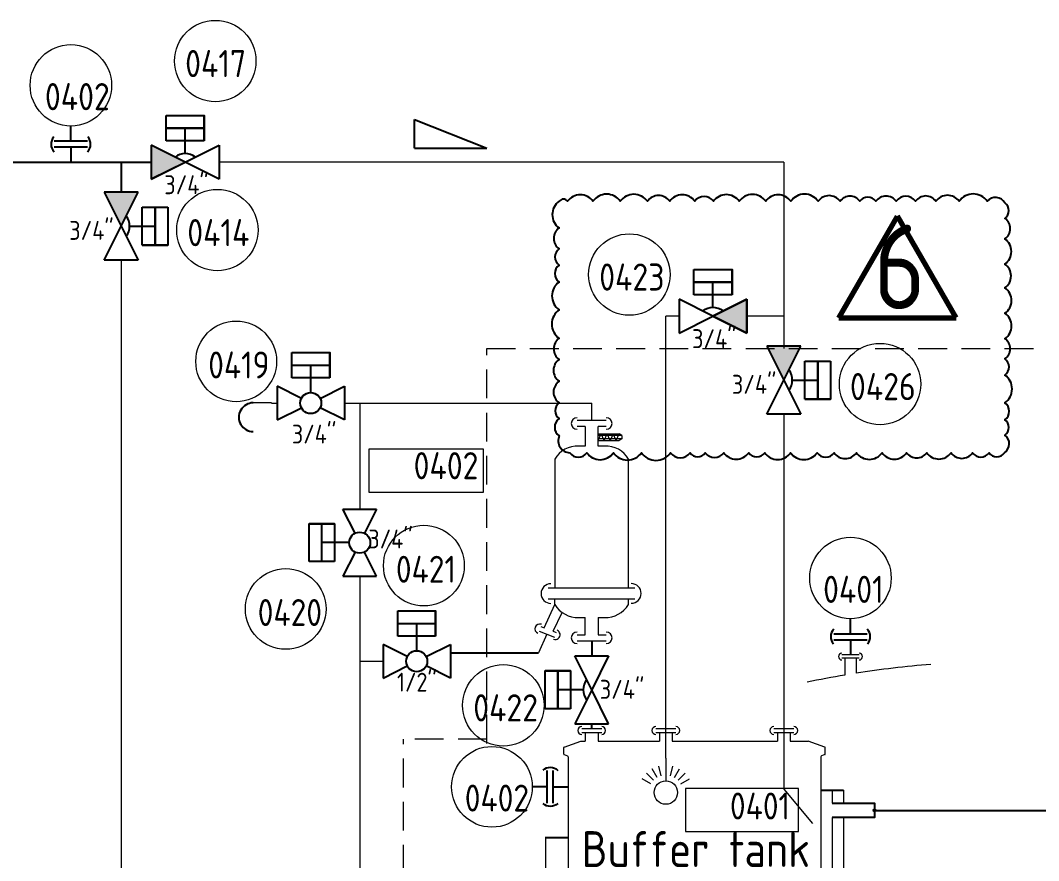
# Model space of a CAD drawing. Header units: millimetres. Extents: x -68339142 to 208, y -167 to 82456658.
# Drawn here: x -68325893.5 to -68325443.9, y 82449228.7 to 82449599.8 of the extents above; entities that cross this region are included whole.
import ezdxf

# ---------------------------------------------------------------- set-up
doc = ezdxf.new("R2010")
doc.units = ezdxf.units.MM
doc.header["$MEASUREMENT"] = 0
doc.linetypes.add('HIDDEN', pattern=[9.525, 6.35, -3.175])
doc.layers.add('Langurage', color=7, linetype='Continuous', lineweight=0)
doc.layers.add('Modle', color=161, linetype='Continuous', lineweight=70)
for name, color, linetype in [('WFI', 100, 'Continuous'), ('冷冻水出', 52, 'Continuous'), ('排管', 10, 'Continuous'), ('药液', 210, 'Continuous')]:
    doc.layers.add(name, color=color, linetype=linetype)
doc.styles.get("Standard").update_dxf_attribs({"font": 'gbenor.shx', "bigfont": 'gbcbig.shx'})

# ---------------------------------------------------------------- blocks, each defined once
blk = doc.blocks.new('*U368')
at = {"color": 0}
for p, q in [((-6.33, 7.03), (-6.33, 15.47)), ((-6.33, 15.47), (6.33, 15.47)), ((6.33, 11.25), (-6.33, 11.25)), ((-6.33, 11.25), (6.33, 11.25)), ((0, 2.81), (0, 11.25)), ((6.33, 7.03), (-6.33, 7.03)), ((0, 0), (-11.25, 5.62)), ((-11.25, 5.62), (-11.25, -5.62)), ((0, 0), (11.25, 5.62)), ((11.25, 5.62), (11.25, -5.62)), ((-11.25, -5.62), (0, 0)), ((11.25, -5.62), (0, 0))]:
    blk.add_line(p, q, dxfattribs=at)
blk.add_lwpolyline([(6.33, 7.03), (6.33, 7.03), (6.33, 15.47), (6.33, 15.47)], close=True, dxfattribs=at)
at = {"color": 1, "linetype": 'ByBlock', "lineweight": 9}
blk.add_circle((9.99, 33.53), 13.5, dxfattribs=at)
at = {"color": 0}
blk.add_arc((0, -2.81), 5.62, 53.1301, 126.8699, dxfattribs=at)
at = {"color": 1, "linetype": 'ByBlock', "lineweight": 9}
for tag, p, height, flags in [('YQJ_CODE', (2.28, 36.2), 9, 2), ('YQJ_ITEMID', (12.3, -9.27), 5, 1), ('YQJ_CLASS_NAME', (12.34, -15.05), 5, 1), ('品牌', (13.52, -20.57), 5, 1), ('供电电源', (13.41, -26.42), 5, 1), ('控制方式', (13.73, -33.14), 5, 1), ('输出信号类型1', (14.15, -39.41), 5, 1), ('输出信号类型2', (13.98, -46.43), 5, 1)]:
    blk.add_attdef(tag, p, '', height=height, dxfattribs=dict(at, flags=flags))
for tag, p, height in [('YQJ_NO', (0, 28.19), 9), ('尺寸', (-6.94, -10.66), 6.3)]:
    blk.add_attdef(tag, p, '', height=height, dxfattribs=at)
blk = doc.blocks.new('*U42')
h = blk.add_hatch(color=256)
h.dxf.hatch_style = 1
h.paths.add_polyline_path([(-11.24, 5.65), (-11.26, -5.6), (0, 0)])
at = {"color": 0}
for p, q in [((-11.24, 5.65), (-11.26, -5.6)), ((0, 0), (-11.24, 5.65)), ((-11.26, -5.6), (0, 0))]:
    blk.add_line(p, q, dxfattribs=at)
blk = doc.blocks.new('*U367')
at = {"color": 0}
for p, q in [((5.62, 11.25), (-5.63, 11.25)), ((-5.63, 11.25), (0, 0)), ((0, 0), (5.62, 11.25)), ((7.03, -6.33), (7.03, 6.33)), ((7.03, 6.33), (15.47, 6.33)), ((11.25, -6.33), (11.25, 6.33)), ((11.25, 6.33), (11.25, -6.33)), ((15.47, 6.33), (15.47, -6.33)), ((-5.63, -11.25), (0, 0)), ((0, 0), (5.62, -11.25)), ((2.81, 0), (11.25, 0)), ((5.62, -11.25), (-5.63, -11.25))]:
    blk.add_line(p, q, dxfattribs=at)
blk.add_lwpolyline([(7.03, -6.33), (7.03, -6.33), (15.47, -6.33), (15.47, -6.33)], close=True, dxfattribs=at)
at = {"color": 1, "linetype": 'ByBlock', "lineweight": 9}
blk.add_circle((31.94, -1.31), 13.5, dxfattribs=at)
at = {"color": 0}
blk.add_arc((-2.81, 0), 5.62, 323.1301, 36.8699, dxfattribs=at)
at = {"color": 1, "linetype": 'ByBlock', "lineweight": 9}
for tag, p, height, flags in [('YQJ_CODE', (24.23, 1.36), 9, 2), ('YQJ_ITEMID', (12.3, -9.27), 5, 1), ('YQJ_CLASS_NAME', (12.34, -15.05), 5, 1), ('品牌', (13.52, -20.57), 5, 1), ('供电电源', (13.41, -26.42), 5, 1), ('控制方式', (13.73, -33.14), 5, 1), ('输出信号类型1', (14.15, -39.41), 5, 1), ('输出信号类型2', (13.98, -46.43), 5, 1)]:
    blk.add_attdef(tag, p, '', height=height, dxfattribs=dict(at, flags=flags))
for tag, p, height in [('尺寸', (-17.21, -4.56), 6.3), ('YQJ_NO', (21.95, -6.65), 9)]:
    blk.add_attdef(tag, p, '', height=height, dxfattribs=at)
blk = doc.blocks.new('*U43')
h = blk.add_hatch(color=256)
h.dxf.hatch_style = 1
h.paths.add_polyline_path([(5.625, 11.25), (-5.625, 11.25), (0, 0)])
at = {"color": 0}
for p, q in [((5.625, 11.25), (-5.625, 11.25)), ((-5.625, 11.25), (0, 0)), ((0, 0), (5.625, 11.25))]:
    blk.add_line(p, q, dxfattribs=at)
blk = doc.blocks.new('*U40')
at = {"color": 0}
for p, q in [((0, 6.99), (0, 12)), ((5.49, 6.99), (-5.49, 6.99)), ((5.49, 5.01), (-5.49, 5.01)), ((0, 5.01), (0, 0))]:
    blk.add_line(p, q, dxfattribs=at)
for centre, start, end in [((-3.1, 5.97), 136.4792, 225.7809), ((3.1, 5.97), 314.2191, 43.5208)]:
    blk.add_arc(centre, 3.47, start, end, dxfattribs=at)
blk = doc.blocks.new('*U68')
at = {"color": 1, "linetype": 'ByBlock', "lineweight": 9}
blk.add_circle((0, 13.5), 13.5, dxfattribs=at)
at = {"color": 1, "linetype": 'ByBlock', "lineweight": 13, "flags": 2}
blk.add_attdef('YQJ_CODE', (-5.23, 13.23), '', height=9, dxfattribs=at)
at = {"color": 1, "linetype": 'ByBlock', "lineweight": 13}
blk.add_attdef('YQJ_NO', (-8.61, 5.24), '', height=9, dxfattribs=at)
at = {"color": 1, "linetype": 'ByBlock', "lineweight": 9, "flags": 1}
for tag, p in [('YQJ_ITEMID', (25, 7.98)), ('YQJ_CLASS_NAME', (25.01, 3.68)), ('品牌', (25.43, -0.69)), ('供电电源', (25.52, -5.23)), ('控制方式', (25.66, -9.99)), ('量程上限', (25.39, -14.93)), ('量程下限', (25.26, -19.97)), ('输入信号类型1', (25.21, -25.29)), ('输入信号类型2', (25.03, -30.48))]:
    blk.add_attdef(tag, p, '', height=5, dxfattribs=at)
at = {"color": 1, "linetype": 'ByBlock', "lineweight": 9}
blk.add_attdef('尺寸', (-11.61, -20.93), '', height=6.3, dxfattribs=at)
blk = doc.blocks.new('*U371')
at = {"color": 0}
for p, q in [((-6.33, 8.44), (-6.33, 16.87)), ((-6.33, 16.87), (6.33, 16.87)), ((-6.33, 12.66), (6.33, 12.66)), ((0, 3.52), (0, 12.66)), ((6.33, 8.44), (-6.33, 8.44)), ((-3.14, 1.57), (-11.25, 5.62)), ((-11.25, 5.62), (-11.25, -5.63)), ((3.14, 1.57), (11.25, 5.62)), ((11.25, 5.62), (11.25, -5.63)), ((-11.25, -5.63), (-3.14, -1.57)), ((11.25, -5.63), (3.14, -1.57))]:
    blk.add_line(p, q, dxfattribs=at)
blk.add_lwpolyline([(6.33, 8.44), (6.33, 8.44), (6.33, 16.87), (6.33, 16.87)], close=True, dxfattribs=at)
at = {"color": 1, "linetype": 'ByBlock', "lineweight": 9}
blk.add_circle((-24.94, 13.95), 13.5, dxfattribs=at)
at = {"color": 0}
blk.add_circle((0, 0), 3.52, dxfattribs=at)
at = {"color": 1, "linetype": 'ByBlock', "lineweight": 9}
for tag, p, height, flags in [('YQJ_CODE', (-31.93, 16.36), 9, 2), ('YQJ_ITEMID', (12.3, -9.27), 5, 1), ('YQJ_CLASS_NAME', (12.34, -15.05), 5, 1), ('品牌', (13.52, -20.57), 5, 1), ('供电电源', (13.41, -26.42), 5, 1), ('控制方式', (13.73, -33.14), 5, 1), ('输出信号类型1', (14.15, -39.41), 5, 1), ('输出信号类型2', (13.98, -46.43), 5, 1)]:
    blk.add_attdef(tag, p, '', height=height, dxfattribs=dict(at, flags=flags))
for tag, p, height in [('YQJ_NO', (-34.3, 8.25), 9), ('尺寸', (-6.3, -13.54), 6.3)]:
    blk.add_attdef(tag, p, '', height=height, dxfattribs=at)
blk = doc.blocks.new('*U361')
at = {"color": 0}
for p, q in [((-5.63, 11.25), (5.62, 11.25)), ((-1.57, 3.14), (-5.63, 11.25)), ((5.62, 11.25), (1.57, 3.14)), ((-16.88, -6.33), (-16.88, 6.33)), ((-12.66, -6.33), (-12.66, 6.33)), ((-8.44, 6.33), (-8.44, -6.33)), ((-3.52, 0), (-12.66, 0)), ((-1.57, -3.14), (-5.63, -11.25)), ((5.62, -11.25), (1.57, -3.14)), ((-8.44, -6.33), (-16.88, -6.33)), ((-5.63, -11.25), (5.62, -11.25))]:
    blk.add_line(p, q, dxfattribs=at)
blk.add_lwpolyline([(-8.44, 6.33), (-8.44, 6.33), (-16.88, 6.33), (-16.88, 6.33)], close=True, dxfattribs=at)
blk.add_circle((0, 0), 3.52, dxfattribs=at)
at = {"color": 1, "linetype": 'ByBlock', "lineweight": 9}
blk.add_circle((-24.76, -22.17), 13.5, dxfattribs=at)
for tag, p, height in [('尺寸', (2.88, -1.92), 6.3), ('YQJ_NO', (-34.13, -27.87), 9)]:
    blk.add_attdef(tag, p, '', height=height, dxfattribs=at)
for tag, p, height, flags in [('YQJ_ITEMID', (12.3, -9.27), 5, 1), ('YQJ_CLASS_NAME', (12.34, -15.05), 5, 1), ('YQJ_CODE', (-31.76, -19.76), 9, 2), ('品牌', (13.52, -20.57), 5, 1), ('供电电源', (13.41, -26.42), 5, 1), ('控制方式', (13.73, -33.14), 5, 1), ('输出信号类型1', (14.15, -39.41), 5, 1), ('输出信号类型2', (13.98, -46.43), 5, 1)]:
    blk.add_attdef(tag, p, '', height=height, dxfattribs=dict(at, flags=flags))
blk = doc.blocks.new('*U362')
at = {"color": 0}
for p, q in [((-6.33, 8.44), (-6.33, 16.87)), ((-6.33, 16.87), (6.33, 16.87)), ((-6.33, 12.66), (6.33, 12.66)), ((0, 3.52), (0, 12.66)), ((6.33, 8.44), (-6.33, 8.44)), ((-3.14, 1.57), (-11.25, 5.62)), ((-11.25, 5.62), (-11.25, -5.63)), ((3.14, 1.57), (11.25, 5.62)), ((11.25, 5.62), (11.25, -5.63)), ((-11.25, -5.63), (-3.14, -1.57)), ((11.25, -5.63), (3.14, -1.57))]:
    blk.add_line(p, q, dxfattribs=at)
blk.add_lwpolyline([(6.33, 8.44), (6.33, 8.44), (6.33, 16.87), (6.33, 16.87)], close=True, dxfattribs=at)
at = {"color": 1, "linetype": 'ByBlock', "lineweight": 9}
blk.add_circle((2.39, 31.98), 13.5, dxfattribs=at)
at = {"color": 0}
blk.add_circle((0, 0), 3.52, dxfattribs=at)
at = {"color": 1, "linetype": 'ByBlock', "lineweight": 9}
for tag, p, height, flags in [('YQJ_CODE', (-4.61, 34.38), 9, 2), ('YQJ_ITEMID', (12.3, -9.27), 5, 1), ('YQJ_CLASS_NAME', (12.34, -15.05), 5, 1), ('品牌', (13.52, -20.57), 5, 1), ('供电电源', (13.41, -26.42), 5, 1), ('控制方式', (13.73, -33.14), 5, 1), ('输出信号类型1', (14.15, -39.41), 5, 1), ('输出信号类型2', (13.98, -46.43), 5, 1)]:
    blk.add_attdef(tag, p, '', height=height, dxfattribs=dict(at, flags=flags))
for tag, p, height in [('YQJ_NO', (-6.98, 26.27), 9), ('尺寸', (-6.62, -10.15), 6.3)]:
    blk.add_attdef(tag, p, '', height=height, dxfattribs=at)
blk = doc.blocks.new('*U360')
at = {"color": 7, "linetype": 'ByBlock', "lineweight": 9}
for p, q in [((0, 0), (0, -7.61)), ((-1.51, -5.9), (-2.37, -2.67)), ((1.51, -5.9), (2.37, -2.67)), ((-4.13, -7.41), (-6.49, -5.05)), ((-2.92, -6.48), (-4.59, -3.59)), ((2.92, -6.48), (4.59, -3.59)), ((4.13, -7.41), (6.49, -5.05)), ((-5.05, -8.62), (-7.95, -6.95)), ((5.05, -8.62), (7.95, -6.95))]:
    blk.add_line(p, q, dxfattribs=at)
at = {"color": 1, "linetype": 'ByBlock', "lineweight": 9}
blk.add_lwpolyline([(6.57, -24.56), (44.37, -24.56), (44.37, -10.16), (6.57, -10.16)], close=True, dxfattribs=at)
at = {"color": 7, "linetype": 'ByBlock', "lineweight": 9}
blk.add_circle((0, -11.53), 3.92, dxfattribs=at)
at = {"color": 1, "linetype": 'ByBlock', "lineweight": 9}
for tag, p, height, flags in [('YQJ_ITEMID', (12.02, -13.78), 5, 1), ('YQJ_CODE', (8.98, -20.35), 9, 2), ('YQJ_CLASS_NAME', (12.43, -19.2), 5, 1)]:
    blk.add_attdef(tag, p, '', height=height, dxfattribs=dict(at, flags=flags))
blk.add_attdef('YQJ_NO', (21.43, -20.55), '', height=9, dxfattribs=at)
blk = doc.blocks.new('液位计')
at = {"color": 1, "linetype": 'ByBlock', "lineweight": 9}
blk.add_circle((13.5, 0), 13.5, dxfattribs=at)
at = {"color": 1, "linetype": 'ByBlock', "lineweight": 9, "flags": 1}
for tag, p in [('YQJ_ITEMID', (24.92, 7.98)), ('YQJ_CLASS_NAME', (24.93, 3.68)), ('品牌', (25.35, -0.69)), ('供电电源', (25.44, -5.23)), ('控制方式', (25.57, -9.99)), ('量程上限', (25.3, -14.93)), ('量程下限', (25.17, -19.97)), ('输入信号类型1', (25.12, -25.29)), ('输入信号类型2', (24.95, -30.48))]:
    blk.add_attdef(tag, p, '', height=5, dxfattribs=at)
at = {"color": 1, "linetype": 'ByBlock', "lineweight": 13, "flags": 2}
blk.add_attdef('YQJ_CODE', (7.04, 0.6), '', height=9, dxfattribs=at)
at = {"color": 1, "linetype": 'ByBlock', "lineweight": 13}
blk.add_attdef('YQJ_NO', (4.42, -8.26), '', height=9, dxfattribs=at)
at = {"color": 1, "linetype": 'ByBlock', "lineweight": 9}
blk.add_attdef('尺寸', (-11.61, -20.93), '', height=6.3, dxfattribs=at)
blk = doc.blocks.new('*U461')
at = {"color": 0}
for p, q in [((0, 0), (-5.63, 11.25)), ((-5.63, 11.25), (5.62, 11.25)), ((5.62, 11.25), (0, 0)), ((-15.47, -6.33), (-15.47, 6.33)), ((-11.25, 6.33), (-11.25, -6.33)), ((-11.25, -6.33), (-11.25, 6.33)), ((-7.03, 6.33), (-7.03, -6.33)), ((0, 0), (-5.63, -11.25)), ((5.62, -11.25), (0, 0)), ((-2.81, 0), (-11.25, 0)), ((-7.03, -6.33), (-15.47, -6.33)), ((-5.63, -11.25), (5.62, -11.25))]:
    blk.add_line(p, q, dxfattribs=at)
blk.add_lwpolyline([(-7.03, 6.33), (-7.03, 6.33), (-15.47, 6.33), (-15.47, 6.33)], close=True, dxfattribs=at)
at = {"color": 1, "linetype": 'ByBlock', "lineweight": 9}
blk.add_circle((-29.3, -5.15), 13.5, dxfattribs=at)
at = {"color": 0}
blk.add_arc((2.81, 0), 5.63, 143.1301, 216.8699, dxfattribs=at)
at = {"color": 1, "linetype": 'ByBlock', "lineweight": 9}
for tag, p, height, flags in [('YQJ_CODE', (-37.01, -2.47), 9, 2), ('YQJ_ITEMID', (12.3, -9.27), 5, 1), ('YQJ_CLASS_NAME', (12.34, -15.05), 5, 1), ('品牌', (13.52, -20.57), 5, 1), ('供电电源', (13.41, -26.42), 5, 1), ('控制方式', (13.73, -33.14), 5, 1), ('输出信号类型1', (14.15, -39.41), 5, 1), ('输出信号类型2', (13.98, -46.43), 5, 1)]:
    blk.add_attdef(tag, p, '', height=height, dxfattribs=dict(at, flags=flags))
for tag, p, height in [('尺寸', (2.69, -3.01), 6.3), ('YQJ_NO', (-39.29, -10.48), 9)]:
    blk.add_attdef(tag, p, '', height=height, dxfattribs=at)
blk = doc.blocks.new('*U389')
at = {"color": 7, "lineweight": 9}
for p, q in [((4.89, -0.09), (-4.82, -0.09)), ((-2.11, -2.04), (-4.82, -2.04)), ((-2.11, -2.04), (-2.11, -8.59)), ((2.18, -8.59), (2.18, -2.04)), ((4.89, -2.04), (2.18, -2.04)), ((2.18, -4.47), (9.15, -4.47)), ((2.18, -6.65), (3.18, -4.47)), ((10.03, -5.01), (2.18, -5.01)), ((10.03, -6.1), (2.18, -6.1)), ((2.18, -6.65), (9.15, -6.65)), ((4.17, -6.65), (3.18, -4.47)), ((4.17, -6.65), (5.17, -4.47)), ((6.16, -6.65), (5.17, -4.47)), ((7.16, -4.47), (6.16, -6.65)), ((8.15, -6.65), (7.16, -4.47)), ((8.15, -6.65), (9.15, -4.47)), ((10.03, -5.01), (9.15, -4.47)), ((10.03, -6.1), (9.15, -6.65)), ((10.03, -5.01), (10.03, -6.1)), ((-2.11, -8.59), (-4.25, -8.59)), ((4.32, -8.59), (2.18, -8.59)), ((-12.18, -12.88), (-12.18, -55.66)), ((12.25, -55.66), (12.25, -12.88)), ((14.4, -55.66), (-14.35, -55.66)), ((-14.34, -59.22), (14.4, -59.22)), ((-12.18, -61.11), (-12.18, -59.22)), ((12.26, -61.11), (12.26, -59.22)), ((-15.7, -68.85), (-12.18, -61.11)), ((-12.74, -69.99), (-9.76, -63.77)), ((-4.25, -65.4), (-2.1, -65.4)), ((-2.1, -71.18), (-2.1, -65.4)), ((2.18, -65.4), (2.18, -71.18)), ((2.18, -65.4), (4.33, -65.4)), ((-17.43, -69.92), (-12.32, -71.89)), ((-16.82, -68.42), (-15.7, -68.85)), ((-12.74, -69.99), (-11.72, -70.39)), ((-4.82, -71.18), (-2.1, -71.18)), ((-4.82, -73.12), (4.9, -73.12)), ((2.18, -71.18), (4.9, -71.18))]:
    blk.add_line(p, q, dxfattribs=at)
at = {"color": 1, "linetype": 'ByBlock', "lineweight": 9}
blk.add_lwpolyline([(-35.91, -23.91), (-73.71, -23.91), (-73.71, -9.51), (-35.91, -9.51)], close=True, dxfattribs=at)
at = {"color": 7, "lineweight": 9}
for centre, radius, start, end in [((-4.82, -1.06), 1.9, 90, 270), ((4.89, -1.06), 1.9, 270, 90), ((-4.67, -17.3), 8.72, 87.2625, 149.5248), ((4.74, -17.3), 8.72, 30.475, 92.7375), ((-13.5, -57.49), 3.26, 90, 270), ((13.18, -57.45), 3.26, 270, 90), ((-4.66, -56.69), 8.72, 210.475, 272.7375), ((4.72, -56.69), 8.72, 267.2625, 329.525), ((-17.21, -69.17), 1.59, 68.9431, 248.9431), ((-12.03, -71.14), 1.59, 248.9431, 68.9431), ((-4.82, -72.15), 1.9, 90, 270), ((4.9, -72.15), 1.9, 270, 90)]:
    blk.add_arc(centre, radius, start, end, dxfattribs=at)
at = {"color": 1, "linetype": 'ByBlock', "lineweight": 9}
for tag, p, height in [('尺寸', (26.25, -9.81), 6.3), ('YQJ_NO', (-59.02, -19.56), 9)]:
    blk.add_attdef(tag, p, '', height=height, dxfattribs=at)
for tag, p, height, flags in [('YQJ_ITEMID', (12.39, -14.6), 5, 1), ('YQJ_CODE', (-72.66, -19.58), 9, 2), ('YQJ_CLASS_NAME', (12.85, -20.08), 5, 1)]:
    blk.add_attdef(tag, p, '', height=height, dxfattribs=dict(at, flags=flags))
blk = doc.blocks.new('倾斜')
at = {"color": 7}
for p, q in [((9.37, 7.43), (-9.37, 0)), ((9.37, 0), (9.37, 7.43)), ((9.37, 0), (-9.37, 0))]:
    blk.add_line(p, q, dxfattribs=at)
blk = doc.blocks.new('卫生卡箍')
at = {"color": 0}
for p, q in [((5.01, -5.49), (5.01, 5.49)), ((6.99, -5.49), (6.99, 5.49)), ((5.01, 0), (0, 0)), ((6.99, 0), (12, 0))]:
    blk.add_line(p, q, dxfattribs=at)
for centre, start, end in [((5.97, 3.1), 46.4792, 135.7809), ((5.97, -3.1), 224.2191, 313.5208)]:
    blk.add_arc(centre, 3.47, start, end, dxfattribs=at)
blk = doc.blocks.new('*U356')
at = {"color": 1, "linetype": 'ByBlock', "lineweight": 9}
blk.add_circle((0, 13.5), 13.5, dxfattribs=at)
at = {"color": 1, "linetype": 'ByBlock', "lineweight": 13, "flags": 2}
blk.add_attdef('YQJ_CODE', (-6.47, 13.23), '', height=9, dxfattribs=at)
at = {"color": 1, "linetype": 'ByBlock', "lineweight": 13}
blk.add_attdef('YQJ_NO', (-9.08, 5.24), '', height=9, dxfattribs=at)
at = {"color": 1, "linetype": 'ByBlock', "lineweight": 9, "flags": 1}
for tag, p in [('YQJ_ITEMID', (23.25, 7.98)), ('YQJ_CLASS_NAME', (23.27, 3.68)), ('品牌', (23.69, -0.69)), ('供电电源', (23.78, -5.23)), ('控制方式', (23.91, -9.99)), ('量程上限', (23.64, -14.93)), ('量程下限', (23.51, -19.97)), ('输入信号类型1', (23.46, -25.29)), ('输入信号类型2', (23.28, -30.48))]:
    blk.add_attdef(tag, p, '', height=5, dxfattribs=at)
at = {"color": 1, "linetype": 'ByBlock', "lineweight": 9}
blk.add_attdef('尺寸', (-18.46, 2.41), '', height=6.3, dxfattribs=at)
blk = doc.blocks.new('*U438')
at = {"color": 0}
for p, q in [((-6.33, 7.03), (-6.33, 15.47)), ((-6.33, 15.47), (6.33, 15.47)), ((6.33, 11.25), (-6.33, 11.25)), ((-6.33, 11.25), (6.33, 11.25)), ((0, 2.81), (0, 11.25)), ((6.33, 7.03), (-6.33, 7.03)), ((0, 0), (-11.25, 5.62)), ((-11.25, 5.62), (-11.25, -5.62)), ((0, 0), (11.25, 5.62)), ((11.25, 5.62), (11.25, -5.62)), ((-11.25, -5.62), (0, 0)), ((11.25, -5.62), (0, 0))]:
    blk.add_line(p, q, dxfattribs=at)
blk.add_lwpolyline([(6.33, 7.03), (6.33, 7.03), (6.33, 15.47), (6.33, 15.47)], close=True, dxfattribs=at)
at = {"color": 1, "linetype": 'ByBlock', "lineweight": 9}
blk.add_circle((-27.74, 13.78), 13.5, dxfattribs=at)
at = {"color": 0}
blk.add_arc((0, -2.81), 5.62, 53.1301, 126.8699, dxfattribs=at)
at = {"color": 1, "linetype": 'ByBlock', "lineweight": 9}
for tag, p, height, flags in [('YQJ_CODE', (-35.45, 16.45), 9, 2), ('YQJ_ITEMID', (12.3, -9.27), 5, 1), ('YQJ_CLASS_NAME', (12.34, -15.05), 5, 1), ('品牌', (13.52, -20.57), 5, 1), ('供电电源', (13.41, -26.42), 5, 1), ('控制方式', (13.73, -33.14), 5, 1), ('输出信号类型1', (14.15, -39.41), 5, 1), ('输出信号类型2', (13.98, -46.43), 5, 1)]:
    blk.add_attdef(tag, p, '', height=height, dxfattribs=dict(at, flags=flags))
for tag, p, height in [('YQJ_NO', (-37.73, 8.44), 9), ('尺寸', (-6.94, -10.66), 6.3)]:
    blk.add_attdef(tag, p, '', height=height, dxfattribs=at)
blk = doc.blocks.new('*U439')
h = blk.add_hatch(color=256)
h.dxf.hatch_style = 1
h.paths.add_polyline_path([(11.25, -5.63), (11.25, 5.62), (0, 0)])
at = {"color": 0}
for p, q in [((11.25, 5.62), (0, 0)), ((11.25, -5.63), (11.25, 5.62)), ((0, 0), (11.25, -5.63))]:
    blk.add_line(p, q, dxfattribs=at)
blk = doc.blocks.new('*U92')
at = {"color": 0}
for p, q in [((1.11, -4.88), (0, 0)), ((-4.25, -6.1), (6.47, -3.67)), ((-3.81, -8.04), (6.91, -5.6)), ((1.55, -6.82), (2.66, -11.7))]:
    blk.add_line(p, q, dxfattribs=at)
for centre, start, end in [((4.34, -5.13), 329.2896, 58.5913), ((-1.7, -6.51), 147.0295, 236.3312)]:
    blk.add_arc(centre, 3.47, start, end, dxfattribs=at)
blk = doc.blocks.new('TANK_N_5L')
for p, q in [((26.22, 25.76), (26.22, 27.87)), ((127.38, -1.48), (137.38, -1.48)), ((15.71, -22.58), (5.71, -22.58)), ((15.71, -46.54), (5.71, -46.54)), ((16.36, -81.89), (5.71, -81.89)), ((28.9, -94.93), (21.22, -102.45)), ((86.3, -102.67), (91.37, -112.01)), ((99.6, -105.17), (99.6, -121.58)), ((103.59, -121.58), (103.59, -104.08)), ((99.6, -121.58), (103.59, -121.58))]:
    blk.add_line(p, q)
at = {"color": 7, "lineweight": 9}
for p, q in [((21.81, 25.76), (30.64, 25.76)), ((21.81, 23.99), (30.64, 23.99)), ((23.4, 23.99), (23.4, 20.2)), ((29.05, 23.99), (29.05, 20.2)), ((54.56, 25.76), (63.38, 25.76)), ((54.56, 23.99), (63.38, 23.99)), ((56.14, 23.99), (56.14, 20.2)), ((61.8, 23.99), (61.8, 20.2)), ((106.62, 25.76), (115.45, 25.76)), ((106.62, 23.99), (115.45, 23.99)), ((108.21, 23.99), (108.21, 20.2)), ((113.86, 23.99), (113.86, 20.2)), ((14.08, 17.53), (21.4, 20.2)), ((21.4, 20.2), (23.4, 20.2)), ((29.05, 20.2), (56.14, 20.2)), ((61.8, 20.2), (108.21, 20.2)), ((113.86, 20.2), (121.82, 20.2)), ((129.14, 17.53), (121.82, 20.2)), ((13.94, 14.41), (13.94, 17.33)), ((14.08, 14.22), (15.5, 13.7)), ((129.14, 14.22), (127.72, 13.7)), ((129.28, 14.41), (129.28, 17.33)), ((15.84, 13.21), (15.84, -77.65)), ((127.38, 13.21), (127.38, -77.65)), ((132.38, -1.48), (132.38, -7.24)), ((137.38, -1.48), (137.38, -7.24)), ((132.38, -13.54), (132.38, -77.65)), ((137.38, -13.54), (137.38, -77.65)), ((5.84, -22.58), (5.84, -46.54)), ((132.38, -22.58), (132.38, -46.54)), ((76.02, -107.42), (67.2, -107.42)), ((68.78, -107.42), (68.78, -103.63)), ((74.44, -107.42), (74.44, -103.63)), ((76.02, -109.19), (67.2, -109.19))]:
    blk.add_line(p, q, dxfattribs=at)
blk.add_lwpolyline([(132.38, -7.24), (151.07, -7.24), (151.07, -13.54), (132.38, -13.54)])
for centre, radius, start, end in [((21.81, 24.88), 1.73, 90, 270), ((30.64, 24.88), 1.73, 270, 90), ((54.56, 24.88), 1.73, 90, 270), ((63.38, 24.88), 1.73, 270, 90), ((106.62, 24.88), 1.73, 90, 270), ((115.45, 24.88), 1.73, 270, 90), ((14.15, 17.33), 0.21, 110, 180), ((14.15, 14.41), 0.21, 180, 250), ((15.32, 13.21), 0.524, 0, 70), ((127.9, 13.21), 0.524, 110, 180), ((129.07, 17.33), 0.21, 0, 70), ((129.07, 14.41), 0.21, 290, 0), ((67.2, -108.31), 1.73, 90, 270), ((76.02, -108.31), 1.73, 270, 90)]:
    blk.add_arc(centre, radius, start, end, dxfattribs=at)
at = {"linetype": 'ByBlock', "lineweight": 5}
for centre, radius, start, end in [((33.53, -77.65), 17.69, 180, 243.6122), ((109.69, -77.65), 17.69, 296.3878, 0), ((109.69, -77.65), 22.69, 296.3878, 0), ((109.69, -77.65), 27.69, 296.3878, 0), ((33.53, -77.65), 27.69, 188.8192, 243.6122), ((33.53, -77.65), 22.69, 190.7838, 243.6122), ((71.61, 5.19), 108.86, 245.0359, 268.5112), ((71.61, 5.19), 108.86, 271.4888, 294.9641), ((71.61, 5.19), 113.86, 245.0359, 245.8607), ((71.61, 5.19), 113.86, 286.3112, 294.9641), ((71.61, 5.19), 118.86, 285.6071, 294.9641), ((71.61, 5.19), 113.86, 278.7061, 284.2317), ((71.61, 5.19), 118.86, 279.5706, 283.6212)]:
    blk.add_arc(centre, radius, start, end, dxfattribs=at)
at = {"xscale": -1.32, "yscale": 1.32, "zscale": 1.32}
for p in [(15.84, 0), (15.84, -66.95)]:
    blk.add_blockref('卫生卡箍', p, dxfattribs=at)
at = {"xscale": 1.331, "yscale": 1.331, "zscale": 1.331, "rotation": 311.3793870516099}
blk.add_blockref('*U92', (46.7, -100.77), dxfattribs=at)
at = {"insert": (7.18, -19.57), "char_height": 16.9373, "width": 130.0544, "attachment_point": 1}
blk.add_mtext('\\pxqc;{\\H0.93515x;Buffer tank}\\PT05\\P5L', dxfattribs=at)
blk = doc.blocks.new('Jacket_Symbol_01')
blk.add_circle((0, 0), 0.5)

msp = doc.modelspace()

# ---------------------------------------------------------------- linework, layer by layer
for p, q in [((-68325641.26282, 82449325.84707), (-68325641.26282, 82449319.14606)), ((-68325641.26282, 82449287.08361), (-68325641.26282, 82449289.19856))]:
    msp.add_line(p, q)
at = {"linetype": 'ByBlock', "lineweight": 5}
for p, q in [((-68325523.18826, 82449319.59947), (-68325530.82559, 82449319.59947)), ((-68325523.18826, 82449318.072), (-68325530.82559, 82449318.072)), ((-68325529.45434, 82449318.072), (-68325529.45434, 82449310.66423)), ((-68325524.5595, 82449318.072), (-68325524.5595, 82449311.46733))]:
    msp.add_line(p, q, dxfattribs=at)
msp.add_lwpolyline([(-68325655.61386, 82449519.87416, 0.52056705), (-68325655.61386, 82449508.09056, 0.52056705), (-68325655.61386, 82449498.89574, 0.52056705), (-68325655.61386, 82449491.69622, 0.52056705), (-68325655.61386, 82449484.24258, 0.52056705), (-68325655.61386, 82449471.97414, 0.52056705), (-68325655.61386, 82449459.36084, 0.52056705), (-68325655.61386, 82449450.0411, 0.52056705), (-68325655.61386, 82449440.38361, 0.52056705), (-68325655.61386, 82449430.8242, 0.52056705), (-68325655.61386, 82449423.9142, 0.52056705), (-68325655.61386, 82449416.29658, 0.52056705), (-68325650.97629, 82449408.83823, 0.52056705), (-68325643.42276, 82449408.83823, 0.52056705), (-68325631.66845, 82449408.83823, 0.52056705), (-68325619.31924, 82449408.83823, 0.52056705), (-68325606.43453, 82449408.83823, 0.52056705), (-68325597.84927, 82449408.83823, 0.52056705), (-68325591.09084, 82449408.83823, 0.52056705), (-68325582.9367, 82449408.83823, 0.52056705), (-68325571.94007, 82449408.83823, 0.52056705), (-68325564.8848, 82449408.83823, 0.52056705), (-68325553.45175, 82449408.83823, 0.52056705), (-68325541.74953, 82449408.83823, 0.52056705), (-68325534.25419, 82449408.83823, 0.52056705), (-68325524.3609, 82449408.83823, 0.52056705), (-68325513.066, 82449408.83823, 0.52056705), (-68325502.20751, 82449408.83823, 0.52056705), (-68325493.34087, 82449408.83823, 0.52056705), (-68325482.61015, 82449408.83823, 0.52056705), (-68325473.09652, 82449408.83823, 0.52056705), (-68325465.84654, 82449408.83823, 0.52056705), (-68325459.02606, 82449408.83823, 0.52056705), (-68325458.83881, 82449416.64683, 0.52056705), (-68325458.83881, 82449423.44493, 0.52056705), (-68325458.83881, 82449430.88392, 0.52056705), (-68325458.83881, 82449443.15704, 0.52056705), (-68325458.83881, 82449450.29064, 0.52056705), (-68325458.83881, 82449459.19106, 0.52056705), (-68325458.83881, 82449470.43449, 0.52056705), (-68325458.83881, 82449481.65126, 0.52056705), (-68325458.83881, 82449492.14739, 0.52056705), (-68325458.83881, 82449503.25918, 0.52056705), (-68325458.83881, 82449512.34067, 0.52056705), (-68325458.83881, 82449519.1931, 0.52056705), (-68325466.6008, 82449519.87416, 0.52056705), (-68325479.06028, 82449519.87416, 0.52056705), (-68325489.27523, 82449519.87416, 0.52056705), (-68325498.30424, 82449519.87416, 0.52056705), (-68325506.83375, 82449519.87416, 0.52056705), (-68325515.81352, 82449519.87416, 0.52056705), (-68325522.91213, 82449519.87416, 0.52056705), (-68325531.604, 82449519.87416, 0.52056705), (-68325541.25762, 82449519.87416, 0.52056705), (-68325553.36451, 82449519.87416, 0.52056705), (-68325564.41058, 82449519.87416, 0.52056705), (-68325576.13315, 82449519.87416, 0.52056705), (-68325587.50679, 82449519.87416, 0.52056705), (-68325595.72746, 82449519.87416, 0.52056705), (-68325606.81015, 82449519.87416, 0.52056705), (-68325616.68472, 82449519.87416, 0.52056705), (-68325628.62092, 82449519.87416, 0.52056705), (-68325640.68509, 82449519.87416, 0.52056705), (-68325651.8866, 82449519.87416, 0.52056705)], format="xyb", close=True)
for centre, start, end in [((-68325530.82559, 82449318.83574), 90, 270), ((-68325523.18826, 82449318.83574), 270, 90)]:
    msp.add_arc(centre, 1.49554, start, end, dxfattribs=at)
at = {"lineweight": 9}
for centre, radius, start, end in [((-68325456.60291, 82448881.95856), 434.85156, 94.6108132, 98.9907714), ((-68325324.49774, 82448139.95805), 1188.51174, 99.93018724, 100.74973182)]:
    msp.add_arc(centre, radius, start, end, dxfattribs=at)
at = {"layer": 'Langurage', "linetype": 'HIDDEN', "ltscale": 2}
for p in [(-68325724.2675, 82449127.71926), (-68325687.56981, 82449282.35675)]:
    msp.add_line(p, (-68325724.2675, 82449282.35675), dxfattribs=at)
msp.add_lwpolyline([(-68325687.56981, 82449280.48579), (-68325687.56981, 82449454.85981), (-68325037.74594, 82449454.85981), (-68325037.74594, 82448939.1853), (-68325687.56981, 82448939.1853), (-68325687.56981, 82449127.71926)], dxfattribs=at)
at = {"layer": 'Modle'}
for p, q in [((-68325532.15867, 82449468.42496), (-68325506.23714, 82449513.32238)), ((-68325480.3156, 82449468.42496), (-68325506.23714, 82449513.32238)), ((-68325532.15867, 82449468.42496), (-68325480.3156, 82449468.42496))]:
    msp.add_line(p, q, dxfattribs=at)
at = {"layer": 'WFI', "lineweight": 9}
for p, q in [((-68325608.51832, 82449274.02874), (-68325608.51831, 82449469.1996)), ((-68325602.69111, 82449469.1996), (-68325608.51831, 82449469.1996)), ((-68325556.45316, 82449469.1996), (-68325572.74361, 82449469.1996))]:
    msp.add_line(p, q, dxfattribs=at)
at = {"layer": '冷冻水出'}
msp.add_line((-68325515.91325, 82449250.93412), (-68325328.335, 82449250.93412), dxfattribs=at)
at = {"layer": '排管', "color": 1, "linetype": 'ByBlock', "lineweight": 9}
for q in [(-68325849.01217, 82449484.1996), (-68325849.01217, 82448995.45286)]:
    msp.add_line((-68325849.01217, 82449493.92519), q, dxfattribs=at)
at = {"layer": '排管', "lineweight": 9}
for p, q in [((-68325782.68802, 82449430.86211), (-68325790.70071, 82449430.87291)), ((-68325782.68811, 82449430.80016), (-68325780.13677, 82449430.79672)), ((-68325750.43677, 82449430.7567), (-68325743.65671, 82449430.74757)), ((-68325743.6569, 82449430.74757), (-68325641.2668, 82449430.74754)), ((-68325743.65671, 82449430.74757), (-68325743.65671, 82449383.99647)), ((-68325641.2668, 82449423.04917), (-68325641.2668, 82449430.74754)), ((-68325743.65658, 82449354.29647), (-68325743.65561, 82448701.60968)), ((-68325661.11446, 82449328.79751), (-68325664.73588, 82449320.52476)), ((-68325733.35423, 82449316.61345), (-68325743.65636, 82449316.61345))]:
    msp.add_line(p, q, dxfattribs=at)
at = {"layer": '排管'}
msp.add_line((-68325703.65423, 82449320.52476), (-68325664.73588, 82449320.52476), dxfattribs=at)
msp.add_arc((-68325790.70926, 82449424.53087), 6.34204, 89.9228026, 269.9228026, dxfattribs=at)
at = {"layer": '药液', "color": 6, "linetype": 'ByBlock', "lineweight": -3}
for p, q in [((-68325947.11228, 82449537.18269), (-68325835.70217, 82449537.21191)), ((-68325849.01215, 82449537.18269), (-68325849.01217, 82449523.87269))]:
    msp.add_line(p, q, dxfattribs=at)
at = {"layer": '药液', "color": 6, "lineweight": 9}
for p, q in [((-68325566.5022, 82449537.18269), (-68325805.75467, 82449537.18269)), ((-68325556.45316, 82449537.18269), (-68325566.5022, 82449537.18269)), ((-68325556.45316, 82449537.18269), (-68325556.45316, 82449454.85981)), ((-68325556.45316, 82449425.9421), (-68325556.45316, 82449260.31242)), ((-68325556.45316, 82449260.31242), (-68325543.72032, 82449245.07093))]:
    msp.add_line(p, q, dxfattribs=at)

# ---------------------------------------------------------------- block references
ref = msp.add_blockref('*U368', (-68325820.72842, 82449537.18269), dxfattribs=dict(xscale=1.331, yscale=1.331, zscale=1.331))
ref.add_attrib('YQJ_NO', '0417', (-68325820.73323, 82449574.70317), dxfattribs={"color": 1, "linetype": 'ByBlock', "lineweight": 9, "height": 11.979})
ref.add_attrib('尺寸', '3/4"', (-68325829.96042, 82449522.99672), dxfattribs={"color": 1, "linetype": 'ByBlock', "lineweight": 9, "height": 8.3853})
ref = msp.add_blockref('*U68', (-68325871.2003, 82449553.12548), dxfattribs=dict(xscale=1.331, yscale=1.331, zscale=1.331))
ref.add_attrib('YQJ_NO', '0402', (-68325882.65428, 82449560.09931), dxfattribs={"color": 1, "linetype": 'ByBlock', "lineweight": 13, "height": 11.979})
for name, p, xscale, yscale, zscale in [('倾斜', (-68325703.50639, 82449543.37036), -1.703680000000001, 1.703680000000001, 1.703680000000001), ('*U40', (-68325871.2003, 82449537.15348), 1.331, 1.331, 1.331), ('*U42', (-68325820.72842, 82449537.18269), 1.331, 1.331, 1.331), ('*U43', (-68325849.01217, 82449508.89894), 1.331, 1.331, 1.331), ('*U439', (-68325587.71736, 82449469.1996), 1.331, 1.331, 1.331), ('*U43', (-68325556.45317, 82449440.91585), 1.331, 1.331, 1.331)]:
    msp.add_blockref(name, p, dxfattribs=dict(xscale=xscale, yscale=yscale, zscale=zscale))
ref = msp.add_blockref('*U367', (-68325849.01217, 82449508.89894), dxfattribs=dict(xscale=1.331, yscale=1.331, zscale=1.331))
ref.add_attrib('YQJ_NO', '0414', (-68325819.79584, 82449500.04829), dxfattribs={"color": 1, "linetype": 'ByBlock', "lineweight": 9, "height": 11.979})
ref.add_attrib('尺寸', '3/4"', (-68325871.92082, 82449502.82921), dxfattribs={"color": 1, "linetype": 'ByBlock', "lineweight": 9, "height": 8.3853})
ref = msp.add_blockref('*U438', (-68325587.71736, 82449469.1996), dxfattribs=dict(xscale=1.331, yscale=1.331, zscale=1.331))
ref.add_attrib('YQJ_NO', '0423', (-68325637.94177, 82449480.43706), dxfattribs={"color": 1, "linetype": 'ByBlock', "lineweight": 9, "height": 11.979})
ref.add_attrib('尺寸', '3/4"', (-68325596.94936, 82449455.01362), dxfattribs={"color": 1, "linetype": 'ByBlock', "lineweight": 9, "height": 8.3853})
ref = msp.add_blockref('*U371', (-68325765.28676, 82449430.77671), dxfattribs=dict(xscale=1.32, yscale=1.32, zscale=1.32))
ref.add_attrib('YQJ_NO', '0419', (-68325810.5622, 82449441.66484), dxfattribs={"color": 1, "linetype": 'ByBlock', "lineweight": 9, "height": 11.88})
ref.add_attrib('尺寸', "3/4''", (-68325773.60935, 82449412.91033), dxfattribs={"color": 1, "linetype": 'ByBlock', "lineweight": 9, "height": 8.316})
ref = msp.add_blockref('*U367', (-68325556.45317, 82449440.91585), dxfattribs=dict(xscale=1.331, yscale=1.331, zscale=1.331))
ref.add_attrib('YQJ_NO', '0426', (-68325527.23685, 82449432.0652), dxfattribs={"color": 1, "linetype": 'ByBlock', "lineweight": 9, "height": 11.979})
ref.add_attrib('尺寸', '3/4"', (-68325579.36182, 82449434.84612), dxfattribs={"color": 1, "linetype": 'ByBlock', "lineweight": 9, "height": 8.3853})
ref = msp.add_blockref('*U389', (-68325641.31576, 82449423.1721), dxfattribs=dict(xscale=1.331, yscale=1.331, zscale=1.331))
ref.add_attrib('YQJ_NO', '0402', (-68325719.87788, 82449397.13822), dxfattribs={"color": 1, "linetype": 'ByBlock', "lineweight": 9, "height": 11.979})
ref = msp.add_blockref('*U361', (-68325743.65637, 82449369.14647), dxfattribs=dict(xscale=1.32, yscale=1.32, zscale=1.32))
ref.add_attrib('YQJ_NO', '0420', (-68325788.70411, 82449332.35658), dxfattribs={"color": 1, "linetype": 'ByBlock', "lineweight": 9, "height": 11.88})
ref.add_attrib('尺寸', "3/4''", (-68325739.85733, 82449366.61245), dxfattribs={"color": 1, "linetype": 'ByBlock', "lineweight": 9, "height": 8.316})
ref = msp.add_blockref('*U362', (-68325718.50423, 82449316.78655), dxfattribs=dict(xscale=1.32, yscale=1.32, zscale=1.32))
ref.add_attrib('YQJ_NO', '0421', (-68325727.71191, 82449351.46275), dxfattribs={"color": 1, "linetype": 'ByBlock', "lineweight": 9, "height": 11.88})
ref.add_attrib('尺寸', "1/2''", (-68325727.2454, 82449303.38453), dxfattribs={"color": 1, "linetype": 'ByBlock', "lineweight": 9, "height": 8.316})
ref = msp.add_blockref('*U356', (-68325527.00692, 82449335.57147), dxfattribs=dict(xscale=1.331, yscale=1.331, zscale=1.331))
ref.add_attrib('YQJ_NO', '0401', (-68325539.09307, 82449342.5453), dxfattribs={"color": 1, "linetype": 'ByBlock', "lineweight": 13, "height": 11.979})
at = {"xscale": 1.331, "yscale": 1.331, "zscale": 1.331, "rotation": 270}
msp.add_blockref('卫生卡箍', (-68325527.00692, 82449335.57147), dxfattribs=at)
ref = msp.add_blockref('*U461', (-68325641.26282, 82449304.17231), dxfattribs=dict(xscale=1.331, yscale=1.331, zscale=1.331))
ref.add_attrib('YQJ_NO', '0422', (-68325693.56111, 82449290.21971), dxfattribs={"color": 1, "linetype": 'ByBlock', "lineweight": 9, "height": 11.979})
ref.add_attrib('尺寸', '3/4"', (-68325637.68348, 82449300.16655), dxfattribs={"color": 1, "linetype": 'ByBlock', "lineweight": 9, "height": 8.3853})
for name, p in [('TANK_N_5L', (-68325667.4875, 82449261.32457)), ('Jacket_Symbol_01', (-68325516.41325, 82449250.93412))]:
    msp.add_blockref(name, p)
ref = msp.add_blockref('液位计', (-68325703.1275, 82449261.32457), dxfattribs=dict(xscale=1.32, yscale=1.32, zscale=1.32))
ref.add_attrib('YQJ_NO', '0402', (-68325697.29377, 82449250.42076), dxfattribs={"color": 1, "linetype": 'ByBlock', "lineweight": 13, "height": 11.88})
ref = msp.add_blockref('*U360', (-68325608.51832, 82449274.02874), dxfattribs=dict(xscale=1.32, yscale=1.32, zscale=1.32))
ref.add_attrib('YQJ_NO', '0401', (-68325580.23333, 82449246.90613), dxfattribs={"color": 1, "linetype": 'ByBlock', "lineweight": 9, "height": 11.88})

# ---------------------------------------------------------------- texts
at = {"layer": 'Modle'}
msp.add_text('6', height=37.2908, dxfattribs=at).set_placement((-68325516.83709, 82449472.27642))

doc.saveas('drawing.dxf')
